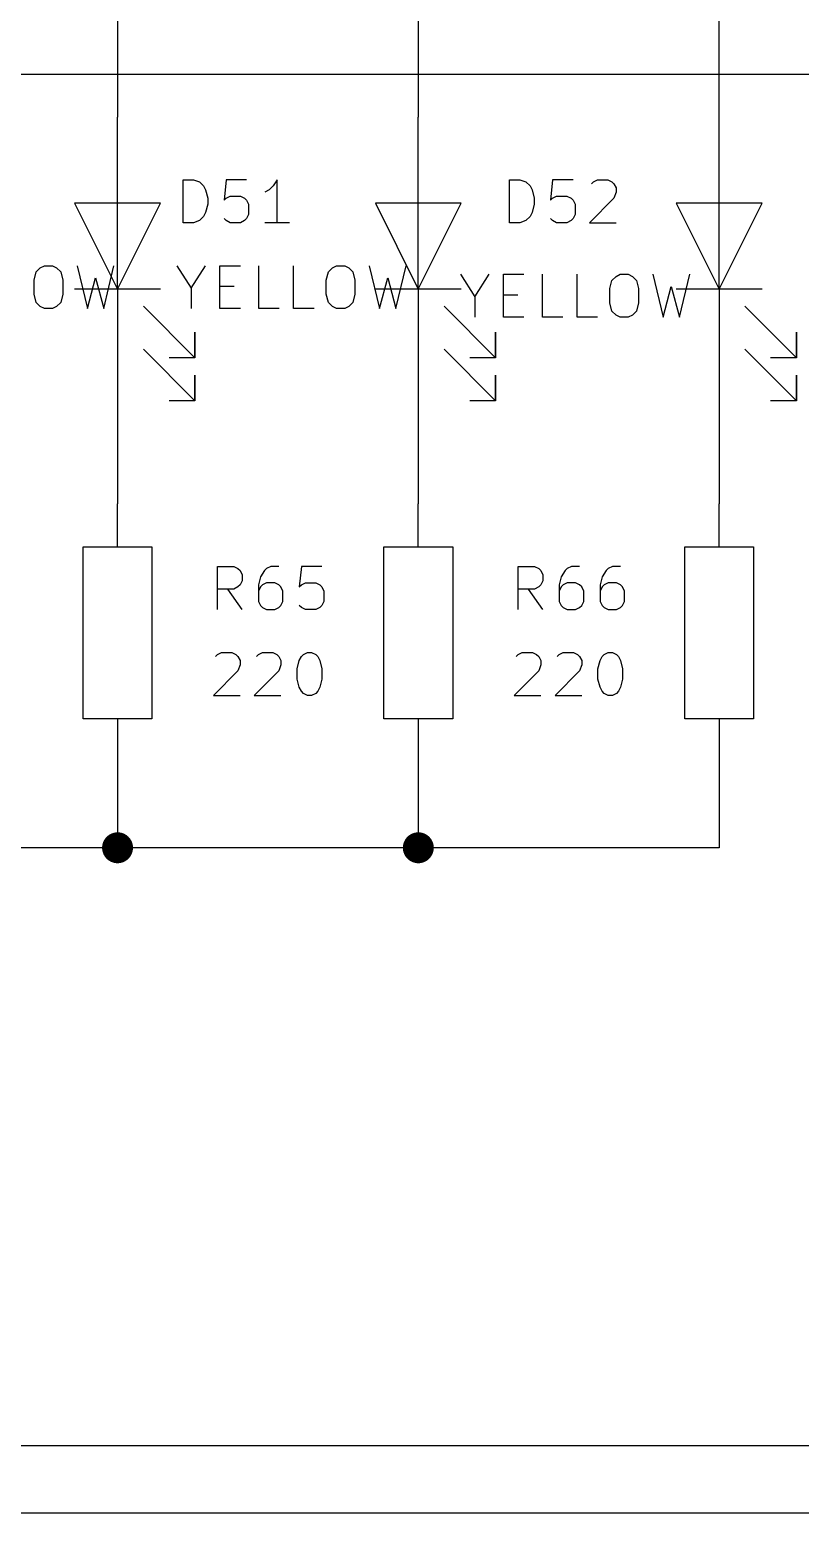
# Model space of a CAD drawing. Extents: x 0.4 to 11.3, y -7.9 to -0.4.
# Drawn here: x 5.398 to 6.295, y -7.874 to -6.148 of the extents above; entities that cross this region are included whole.
import ezdxf

# ---------------------------------------------------------------- set-up
doc = ezdxf.new("R2010")
doc.units = 0
doc.header["$MEASUREMENT"] = 0
for name, color, linetype in [('CYAN2', 4, 'CONTINUOUS'), ('GREEN3', 91, 'CONTINUOUS'), ('RED2', 1, 'CONTINUOUS')]:
    doc.layers.add(name, color=color, linetype=linetype)

msp = doc.modelspace()

# ---------------------------------------------------------------- linework, layer by layer
at = {"layer": 'CYAN2', "linetype": 'CONTINUOUS'}
for p, q in [((5.5763, -6.3728), (5.5763, -6.3228)), ((5.5763, -6.3228), (5.5882, -6.3228)), ((5.5763, -6.3728), (5.5763, -6.3228)), ((5.5763, -6.3228), (5.5882, -6.3228)), ((5.5882, -6.3228), (5.5953, -6.3252)), ((5.5882, -6.3228), (5.5953, -6.3252)), ((5.5953, -6.3252), (5.6001, -6.3299)), ((5.5953, -6.3252), (5.6001, -6.3299)), ((5.6001, -6.3299), (5.6025, -6.3347)), ((5.6001, -6.3299), (5.6025, -6.3347)), ((5.6263, -6.3228), (5.6239, -6.3466)), ((5.6263, -6.3228), (5.6239, -6.3466)), ((5.6501, -6.3228), (5.6263, -6.3228)), ((5.6501, -6.3228), (5.6263, -6.3228)), ((5.681, -6.3299), (5.6763, -6.3347)), ((5.681, -6.3299), (5.6763, -6.3347)), ((5.6858, -6.3228), (5.681, -6.3299)), ((5.6858, -6.3228), (5.681, -6.3299)), ((5.6858, -6.3728), (5.6858, -6.3228)), ((5.6858, -6.3728), (5.6858, -6.3228)), ((5.9563, -6.3728), (5.9563, -6.3228)), ((5.9563, -6.3228), (5.9682, -6.3228)), ((5.9563, -6.3728), (5.9563, -6.3228)), ((5.9563, -6.3228), (5.9682, -6.3228)), ((5.9682, -6.3228), (5.9753, -6.3252)), ((5.9682, -6.3228), (5.9753, -6.3252)), ((5.9753, -6.3252), (5.9801, -6.3299)), ((5.9753, -6.3252), (5.9801, -6.3299)), ((5.9801, -6.3299), (5.9825, -6.3347)), ((5.9801, -6.3299), (5.9825, -6.3347)), ((6.0063, -6.3228), (6.0039, -6.3466)), ((6.0063, -6.3228), (6.0039, -6.3466)), ((6.0301, -6.3228), (6.0063, -6.3228)), ((6.0301, -6.3228), (6.0063, -6.3228)), ((6.0515, -6.3276), (6.0539, -6.3252)), ((6.0515, -6.3276), (6.0539, -6.3252)), ((6.0539, -6.3252), (6.0587, -6.3228)), ((6.0539, -6.3252), (6.0587, -6.3228)), ((6.0587, -6.3228), (6.0706, -6.3228)), ((6.0587, -6.3228), (6.0706, -6.3228)), ((6.0706, -6.3228), (6.0753, -6.3252)), ((6.0706, -6.3228), (6.0753, -6.3252)), ((6.0753, -6.3252), (6.0777, -6.3276)), ((6.0753, -6.3252), (6.0777, -6.3276)), ((6.0777, -6.3276), (6.0801, -6.3323)), ((6.0777, -6.3276), (6.0801, -6.3323)), ((6.0801, -6.3323), (6.0801, -6.3371)), ((6.0801, -6.3323), (6.0801, -6.3371)), ((5.6025, -6.3347), (5.6049, -6.3442)), ((5.6025, -6.3347), (5.6049, -6.3442)), ((5.6049, -6.3514), (5.6025, -6.3609)), ((5.6049, -6.3514), (5.6025, -6.3609)), ((5.6049, -6.3442), (5.6049, -6.3514)), ((5.6049, -6.3442), (5.6049, -6.3514)), ((5.6239, -6.3466), (5.6263, -6.3442)), ((5.6239, -6.3466), (5.6263, -6.3442)), ((5.6263, -6.3442), (5.631, -6.3418)), ((5.6263, -6.3442), (5.631, -6.3418)), ((5.631, -6.3418), (5.6429, -6.3418)), ((5.631, -6.3418), (5.6429, -6.3418)), ((5.6429, -6.3418), (5.6477, -6.3442)), ((5.6429, -6.3418), (5.6477, -6.3442)), ((5.6477, -6.3442), (5.6501, -6.3466)), ((5.6477, -6.3442), (5.6501, -6.3466)), ((5.6501, -6.3466), (5.6525, -6.3514)), ((5.6501, -6.3466), (5.6525, -6.3514)), ((5.6525, -6.3514), (5.6525, -6.3633)), ((5.6525, -6.3514), (5.6525, -6.3633)), ((5.6763, -6.3347), (5.6715, -6.3371)), ((5.6763, -6.3347), (5.6715, -6.3371)), ((5.9825, -6.3347), (5.9849, -6.3442)), ((5.9825, -6.3347), (5.9849, -6.3442)), ((5.9849, -6.3514), (5.9825, -6.3609)), ((5.9849, -6.3514), (5.9825, -6.3609)), ((5.9849, -6.3442), (5.9849, -6.3514)), ((5.9849, -6.3442), (5.9849, -6.3514)), ((6.0039, -6.3466), (6.0063, -6.3442)), ((6.0039, -6.3466), (6.0063, -6.3442)), ((6.0063, -6.3442), (6.011, -6.3418)), ((6.0063, -6.3442), (6.011, -6.3418)), ((6.011, -6.3418), (6.0229, -6.3418)), ((6.011, -6.3418), (6.0229, -6.3418)), ((6.0229, -6.3418), (6.0277, -6.3442)), ((6.0229, -6.3418), (6.0277, -6.3442)), ((6.0277, -6.3442), (6.0301, -6.3466)), ((6.0277, -6.3442), (6.0301, -6.3466)), ((6.0301, -6.3466), (6.0325, -6.3514)), ((6.0301, -6.3466), (6.0325, -6.3514)), ((6.0325, -6.3514), (6.0325, -6.3633)), ((6.0325, -6.3514), (6.0325, -6.3633)), ((6.0777, -6.3442), (6.0491, -6.3728)), ((6.0777, -6.3442), (6.0491, -6.3728)), ((6.0801, -6.3371), (6.0777, -6.3442)), ((6.0801, -6.3371), (6.0777, -6.3442)), ((5.6001, -6.3657), (5.5953, -6.3704)), ((5.6001, -6.3657), (5.5953, -6.3704)), ((5.6025, -6.3609), (5.6001, -6.3657)), ((5.6025, -6.3609), (5.6001, -6.3657)), ((5.6263, -6.3704), (5.6239, -6.368)), ((5.6263, -6.3704), (5.6239, -6.368)), ((5.6501, -6.368), (5.6477, -6.3704)), ((5.6501, -6.368), (5.6477, -6.3704)), ((5.6525, -6.3633), (5.6501, -6.368)), ((5.6525, -6.3633), (5.6501, -6.368)), ((5.9801, -6.3657), (5.9753, -6.3704)), ((5.9801, -6.3657), (5.9753, -6.3704)), ((5.9825, -6.3609), (5.9801, -6.3657)), ((5.9825, -6.3609), (5.9801, -6.3657)), ((6.0063, -6.3704), (6.0039, -6.368)), ((6.0063, -6.3704), (6.0039, -6.368)), ((6.0301, -6.368), (6.0277, -6.3704)), ((6.0301, -6.368), (6.0277, -6.3704)), ((6.0325, -6.3633), (6.0301, -6.368)), ((6.0325, -6.3633), (6.0301, -6.368)), ((5.5882, -6.3728), (5.5763, -6.3728)), ((5.5882, -6.3728), (5.5763, -6.3728)), ((5.5953, -6.3704), (5.5882, -6.3728)), ((5.5953, -6.3704), (5.5882, -6.3728)), ((5.631, -6.3728), (5.6263, -6.3704)), ((5.631, -6.3728), (5.6263, -6.3704)), ((5.6429, -6.3728), (5.631, -6.3728)), ((5.6429, -6.3728), (5.631, -6.3728)), ((5.6477, -6.3704), (5.6429, -6.3728)), ((5.6477, -6.3704), (5.6429, -6.3728)), ((5.7001, -6.3728), (5.6715, -6.3728)), ((5.7001, -6.3728), (5.6715, -6.3728)), ((5.9682, -6.3728), (5.9563, -6.3728)), ((5.9682, -6.3728), (5.9563, -6.3728)), ((5.9753, -6.3704), (5.9682, -6.3728)), ((5.9753, -6.3704), (5.9682, -6.3728)), ((6.011, -6.3728), (6.0063, -6.3704)), ((6.011, -6.3728), (6.0063, -6.3704)), ((6.0229, -6.3728), (6.011, -6.3728)), ((6.0229, -6.3728), (6.011, -6.3728)), ((6.0277, -6.3704), (6.0229, -6.3728)), ((6.0277, -6.3704), (6.0229, -6.3728)), ((6.0491, -6.3728), (6.0801, -6.3728)), ((6.0491, -6.3728), (6.0801, -6.3728)), ((5.4029, -6.4395), (5.4053, -6.4299)), ((5.4029, -6.4395), (5.4053, -6.4299)), ((5.4053, -6.4299), (5.4101, -6.4252)), ((5.4053, -6.4299), (5.4101, -6.4252)), ((5.4101, -6.4252), (5.4149, -6.4228)), ((5.4101, -6.4252), (5.4149, -6.4228)), ((5.4149, -6.4228), (5.4244, -6.4228)), ((5.4149, -6.4228), (5.4244, -6.4228)), ((5.4244, -6.4228), (5.4291, -6.4252)), ((5.4244, -6.4228), (5.4291, -6.4252)), ((5.4291, -6.4252), (5.4339, -6.4299)), ((5.4291, -6.4252), (5.4339, -6.4299)), ((5.4339, -6.4299), (5.4363, -6.4395)), ((5.4339, -6.4299), (5.4363, -6.4395)), ((5.4529, -6.4228), (5.4649, -6.4728)), ((5.4529, -6.4228), (5.4649, -6.4728)), ((5.4649, -6.4728), (5.4744, -6.4371)), ((5.4649, -6.4728), (5.4744, -6.4371)), ((5.4744, -6.4371), (5.4839, -6.4728)), ((5.4744, -6.4371), (5.4839, -6.4728)), ((5.4839, -6.4728), (5.4958, -6.4228)), ((5.4839, -6.4728), (5.4958, -6.4228)), ((5.5691, -6.4228), (5.5858, -6.449)), ((5.5691, -6.4228), (5.5858, -6.449)), ((5.5858, -6.449), (5.6025, -6.4228)), ((5.5858, -6.449), (5.6025, -6.4228)), ((5.6191, -6.4728), (5.6191, -6.4228)), ((5.6191, -6.4228), (5.6429, -6.4228)), ((5.6191, -6.4728), (5.6191, -6.4228)), ((5.6191, -6.4228), (5.6429, -6.4228)), ((5.6644, -6.4728), (5.6644, -6.4228)), ((5.6644, -6.4728), (5.6644, -6.4228)), ((5.7049, -6.4728), (5.7049, -6.4228)), ((5.7049, -6.4728), (5.7049, -6.4228)), ((5.7429, -6.4395), (5.7453, -6.4299)), ((5.7429, -6.4395), (5.7453, -6.4299)), ((5.7453, -6.4299), (5.7501, -6.4252)), ((5.7453, -6.4299), (5.7501, -6.4252)), ((5.7501, -6.4252), (5.7549, -6.4228)), ((5.7501, -6.4252), (5.7549, -6.4228)), ((5.7549, -6.4228), (5.7644, -6.4228)), ((5.7549, -6.4228), (5.7644, -6.4228)), ((5.7644, -6.4228), (5.7691, -6.4252)), ((5.7644, -6.4228), (5.7691, -6.4252)), ((5.7691, -6.4252), (5.7739, -6.4299)), ((5.7691, -6.4252), (5.7739, -6.4299)), ((5.7739, -6.4299), (5.7763, -6.4395)), ((5.7739, -6.4299), (5.7763, -6.4395)), ((5.7929, -6.4228), (5.8049, -6.4728)), ((5.7929, -6.4228), (5.8049, -6.4728)), ((5.8049, -6.4728), (5.8144, -6.4371)), ((5.8049, -6.4728), (5.8144, -6.4371)), ((5.8144, -6.4371), (5.8239, -6.4728)), ((5.8144, -6.4371), (5.8239, -6.4728)), ((5.8239, -6.4728), (5.8358, -6.4228)), ((5.8239, -6.4728), (5.8358, -6.4228)), ((5.8991, -6.4328), (5.9158, -6.459)), ((5.8991, -6.4328), (5.9158, -6.459)), ((5.9158, -6.459), (5.9325, -6.4328)), ((5.9158, -6.459), (5.9325, -6.4328)), ((5.9491, -6.4828), (5.9491, -6.4328)), ((5.9491, -6.4328), (5.9729, -6.4328)), ((5.9491, -6.4828), (5.9491, -6.4328)), ((5.9491, -6.4328), (5.9729, -6.4328)), ((5.9944, -6.4828), (5.9944, -6.4328)), ((5.9944, -6.4828), (5.9944, -6.4328)), ((6.0349, -6.4828), (6.0349, -6.4328)), ((6.0349, -6.4828), (6.0349, -6.4328)), ((6.0753, -6.4399), (6.0801, -6.4352)), ((6.0753, -6.4399), (6.0801, -6.4352)), ((6.0801, -6.4352), (6.0849, -6.4328)), ((6.0801, -6.4352), (6.0849, -6.4328)), ((6.0849, -6.4328), (6.0944, -6.4328)), ((6.0849, -6.4328), (6.0944, -6.4328)), ((6.0944, -6.4328), (6.0991, -6.4352)), ((6.0944, -6.4328), (6.0991, -6.4352)), ((6.0991, -6.4352), (6.1039, -6.4399)), ((6.0991, -6.4352), (6.1039, -6.4399)), ((6.1229, -6.4328), (6.1349, -6.4828)), ((6.1229, -6.4328), (6.1349, -6.4828)), ((6.1539, -6.4828), (6.1658, -6.4328)), ((6.1539, -6.4828), (6.1658, -6.4328)), ((5.4029, -6.4561), (5.4029, -6.4395)), ((5.4029, -6.4561), (5.4029, -6.4395)), ((5.4363, -6.4395), (5.4363, -6.4561)), ((5.4363, -6.4395), (5.4363, -6.4561)), ((5.5858, -6.449), (5.5858, -6.4728)), ((5.5858, -6.449), (5.5858, -6.4728)), ((5.6191, -6.4466), (5.6358, -6.4466)), ((5.6191, -6.4466), (5.6358, -6.4466)), ((5.7429, -6.4561), (5.7429, -6.4395)), ((5.7429, -6.4561), (5.7429, -6.4395)), ((5.7763, -6.4395), (5.7763, -6.4561)), ((5.7763, -6.4395), (5.7763, -6.4561)), ((6.0729, -6.4495), (6.0753, -6.4399)), ((6.0729, -6.4495), (6.0753, -6.4399)), ((6.0729, -6.4661), (6.0729, -6.4495)), ((6.0729, -6.4661), (6.0729, -6.4495)), ((6.1039, -6.4399), (6.1063, -6.4495)), ((6.1039, -6.4399), (6.1063, -6.4495)), ((6.1063, -6.4495), (6.1063, -6.4661)), ((6.1063, -6.4495), (6.1063, -6.4661)), ((6.1349, -6.4828), (6.1444, -6.4471)), ((6.1349, -6.4828), (6.1444, -6.4471)), ((6.1444, -6.4471), (6.1539, -6.4828)), ((6.1444, -6.4471), (6.1539, -6.4828)), ((5.4053, -6.4657), (5.4029, -6.4561)), ((5.4053, -6.4657), (5.4029, -6.4561)), ((5.4101, -6.4704), (5.4053, -6.4657)), ((5.4101, -6.4704), (5.4053, -6.4657)), ((5.4149, -6.4728), (5.4101, -6.4704)), ((5.4149, -6.4728), (5.4101, -6.4704)), ((5.4291, -6.4704), (5.4244, -6.4728)), ((5.4291, -6.4704), (5.4244, -6.4728)), ((5.4339, -6.4657), (5.4291, -6.4704)), ((5.4339, -6.4657), (5.4291, -6.4704)), ((5.4363, -6.4561), (5.4339, -6.4657)), ((5.4363, -6.4561), (5.4339, -6.4657)), ((5.7453, -6.4657), (5.7429, -6.4561)), ((5.7453, -6.4657), (5.7429, -6.4561)), ((5.7501, -6.4704), (5.7453, -6.4657)), ((5.7501, -6.4704), (5.7453, -6.4657)), ((5.7549, -6.4728), (5.7501, -6.4704)), ((5.7549, -6.4728), (5.7501, -6.4704)), ((5.7691, -6.4704), (5.7644, -6.4728)), ((5.7691, -6.4704), (5.7644, -6.4728)), ((5.7739, -6.4657), (5.7691, -6.4704)), ((5.7739, -6.4657), (5.7691, -6.4704)), ((5.7763, -6.4561), (5.7739, -6.4657)), ((5.7763, -6.4561), (5.7739, -6.4657)), ((5.9158, -6.459), (5.9158, -6.4828)), ((5.9158, -6.459), (5.9158, -6.4828)), ((5.9491, -6.4566), (5.9658, -6.4566)), ((5.9491, -6.4566), (5.9658, -6.4566)), ((6.0753, -6.4757), (6.0729, -6.4661)), ((6.0753, -6.4757), (6.0729, -6.4661)), ((6.1063, -6.4661), (6.1039, -6.4757)), ((6.1063, -6.4661), (6.1039, -6.4757)), ((5.4244, -6.4728), (5.4149, -6.4728)), ((5.4244, -6.4728), (5.4149, -6.4728)), ((5.6429, -6.4728), (5.6191, -6.4728)), ((5.6429, -6.4728), (5.6191, -6.4728)), ((5.6882, -6.4728), (5.6644, -6.4728)), ((5.6882, -6.4728), (5.6644, -6.4728)), ((5.7287, -6.4728), (5.7049, -6.4728)), ((5.7287, -6.4728), (5.7049, -6.4728)), ((5.7644, -6.4728), (5.7549, -6.4728)), ((5.7644, -6.4728), (5.7549, -6.4728)), ((5.9729, -6.4828), (5.9491, -6.4828)), ((5.9729, -6.4828), (5.9491, -6.4828)), ((6.0182, -6.4828), (5.9944, -6.4828)), ((6.0182, -6.4828), (5.9944, -6.4828)), ((6.0587, -6.4828), (6.0349, -6.4828)), ((6.0587, -6.4828), (6.0349, -6.4828)), ((6.0801, -6.4804), (6.0753, -6.4757)), ((6.0801, -6.4804), (6.0753, -6.4757)), ((6.0849, -6.4828), (6.0801, -6.4804)), ((6.0849, -6.4828), (6.0801, -6.4804)), ((6.0944, -6.4828), (6.0849, -6.4828)), ((6.0944, -6.4828), (6.0849, -6.4828)), ((6.0991, -6.4804), (6.0944, -6.4828)), ((6.0991, -6.4804), (6.0944, -6.4828)), ((6.1039, -6.4757), (6.0991, -6.4804)), ((6.1039, -6.4757), (6.0991, -6.4804)), ((5.6163, -6.8228), (5.6163, -6.7728)), ((5.6163, -6.7728), (5.6353, -6.7728)), ((5.6353, -6.7728), (5.6401, -6.7752)), ((5.6401, -6.7752), (5.6425, -6.7776)), ((5.6425, -6.7776), (5.6449, -6.7823)), ((5.6449, -6.7823), (5.6449, -6.7895)), ((5.671, -6.7776), (5.6663, -6.7847)), ((5.6734, -6.7752), (5.671, -6.7776)), ((5.6782, -6.7728), (5.6734, -6.7752)), ((5.6877, -6.7728), (5.6782, -6.7728)), ((5.7139, -6.7728), (5.7115, -6.7966)), ((5.7377, -6.7728), (5.7139, -6.7728)), ((5.9663, -6.8228), (5.9663, -6.7728)), ((5.9663, -6.7728), (5.9853, -6.7728)), ((5.9853, -6.7728), (5.9901, -6.7752)), ((5.9901, -6.7752), (5.9925, -6.7776)), ((5.9925, -6.7776), (5.9949, -6.7823)), ((5.9949, -6.7823), (5.9949, -6.7895)), ((6.021, -6.7776), (6.0163, -6.7847)), ((6.0234, -6.7752), (6.021, -6.7776)), ((6.0282, -6.7728), (6.0234, -6.7752)), ((6.0377, -6.7728), (6.0282, -6.7728)), ((6.0687, -6.7776), (6.0639, -6.7847)), ((6.071, -6.7752), (6.0687, -6.7776)), ((6.0758, -6.7728), (6.071, -6.7752)), ((6.0853, -6.7728), (6.0758, -6.7728)), ((5.6353, -6.799), (5.6163, -6.799)), ((5.6449, -6.8228), (5.6282, -6.799)), ((5.6401, -6.7966), (5.6353, -6.799)), ((5.6425, -6.7942), (5.6401, -6.7966)), ((5.6449, -6.7895), (5.6425, -6.7942)), ((5.6663, -6.7847), (5.6639, -6.7942)), ((5.6639, -6.7942), (5.6639, -6.8133)), ((5.6663, -6.7966), (5.6639, -6.8014)), ((5.6687, -6.7942), (5.6663, -6.7966)), ((5.6734, -6.7918), (5.6687, -6.7942)), ((5.6829, -6.7918), (5.6734, -6.7918)), ((5.6877, -6.7942), (5.6829, -6.7918)), ((5.6901, -6.7966), (5.6877, -6.7942)), ((5.6925, -6.8014), (5.6901, -6.7966)), ((5.7115, -6.7966), (5.7139, -6.7942)), ((5.7139, -6.7942), (5.7187, -6.7918)), ((5.7187, -6.7918), (5.7306, -6.7918)), ((5.7306, -6.7918), (5.7353, -6.7942)), ((5.7353, -6.7942), (5.7377, -6.7966)), ((5.7377, -6.7966), (5.7401, -6.8014)), ((5.9853, -6.799), (5.9663, -6.799)), ((5.9949, -6.8228), (5.9782, -6.799)), ((5.9901, -6.7966), (5.9853, -6.799)), ((5.9925, -6.7942), (5.9901, -6.7966)), ((5.9949, -6.7895), (5.9925, -6.7942)), ((6.0163, -6.7847), (6.0139, -6.7942)), ((6.0139, -6.7942), (6.0139, -6.8133)), ((6.0163, -6.7966), (6.0139, -6.8014)), ((6.0187, -6.7942), (6.0163, -6.7966)), ((6.0234, -6.7918), (6.0187, -6.7942)), ((6.0329, -6.7918), (6.0234, -6.7918)), ((6.0377, -6.7942), (6.0329, -6.7918)), ((6.0401, -6.7966), (6.0377, -6.7942)), ((6.0425, -6.8014), (6.0401, -6.7966)), ((6.0639, -6.7847), (6.0615, -6.7942)), ((6.0615, -6.7942), (6.0615, -6.8133)), ((6.0639, -6.7966), (6.0615, -6.8014)), ((6.0663, -6.7942), (6.0639, -6.7966)), ((6.071, -6.7918), (6.0663, -6.7942)), ((6.0806, -6.7918), (6.071, -6.7918)), ((6.0853, -6.7942), (6.0806, -6.7918)), ((6.0877, -6.7966), (6.0853, -6.7942)), ((6.0901, -6.8014), (6.0877, -6.7966)), ((5.6639, -6.8133), (5.6663, -6.818)), ((5.6901, -6.818), (5.6925, -6.8133)), ((5.6925, -6.8133), (5.6925, -6.8014)), ((5.7401, -6.8133), (5.7377, -6.818)), ((5.7401, -6.8014), (5.7401, -6.8133)), ((6.0139, -6.8133), (6.0163, -6.818)), ((6.0401, -6.818), (6.0425, -6.8133)), ((6.0425, -6.8133), (6.0425, -6.8014)), ((6.0615, -6.8133), (6.0639, -6.818)), ((6.0877, -6.818), (6.0901, -6.8133)), ((6.0901, -6.8133), (6.0901, -6.8014)), ((5.6663, -6.818), (5.6687, -6.8204)), ((5.6687, -6.8204), (5.6734, -6.8228)), ((5.6734, -6.8228), (5.6829, -6.8228)), ((5.6829, -6.8228), (5.6877, -6.8204)), ((5.6877, -6.8204), (5.6901, -6.818)), ((5.7139, -6.8204), (5.7115, -6.818)), ((5.7187, -6.8228), (5.7139, -6.8204)), ((5.7306, -6.8228), (5.7187, -6.8228)), ((5.7353, -6.8204), (5.7306, -6.8228)), ((5.7377, -6.818), (5.7353, -6.8204)), ((6.0163, -6.818), (6.0187, -6.8204)), ((6.0187, -6.8204), (6.0234, -6.8228)), ((6.0234, -6.8228), (6.0329, -6.8228)), ((6.0329, -6.8228), (6.0377, -6.8204)), ((6.0377, -6.8204), (6.0401, -6.818)), ((6.0639, -6.818), (6.0663, -6.8204)), ((6.0663, -6.8204), (6.071, -6.8228)), ((6.071, -6.8228), (6.0806, -6.8228)), ((6.0806, -6.8228), (6.0853, -6.8204)), ((6.0853, -6.8204), (6.0877, -6.818)), ((5.6139, -6.8776), (5.6163, -6.8752)), ((5.6163, -6.8752), (5.621, -6.8728)), ((5.621, -6.8728), (5.6329, -6.8728)), ((5.6329, -6.8728), (5.6377, -6.8752)), ((5.6377, -6.8752), (5.6401, -6.8776)), ((5.6401, -6.8776), (5.6425, -6.8823)), ((5.6425, -6.8823), (5.6425, -6.8871)), ((5.6615, -6.8776), (5.6639, -6.8752)), ((5.6639, -6.8752), (5.6687, -6.8728)), ((5.6687, -6.8728), (5.6806, -6.8728)), ((5.6806, -6.8728), (5.6853, -6.8752)), ((5.6853, -6.8752), (5.6877, -6.8776)), ((5.6877, -6.8776), (5.6901, -6.8823)), ((5.6901, -6.8823), (5.6901, -6.8871)), ((5.7091, -6.8918), (5.7115, -6.8823)), ((5.7115, -6.8823), (5.7139, -6.8776)), ((5.7139, -6.8776), (5.7163, -6.8752)), ((5.7163, -6.8752), (5.721, -6.8728)), ((5.721, -6.8728), (5.7258, -6.8728)), ((5.7258, -6.8728), (5.7306, -6.8752)), ((5.7306, -6.8752), (5.7329, -6.8776)), ((5.7329, -6.8776), (5.7353, -6.8823)), ((5.7353, -6.8823), (5.7377, -6.8918)), ((5.9639, -6.8776), (5.9663, -6.8752)), ((5.9663, -6.8752), (5.971, -6.8728)), ((5.971, -6.8728), (5.9829, -6.8728)), ((5.9829, -6.8728), (5.9877, -6.8752)), ((5.9877, -6.8752), (5.9901, -6.8776)), ((5.9901, -6.8776), (5.9925, -6.8823)), ((5.9925, -6.8823), (5.9925, -6.8871)), ((6.0115, -6.8776), (6.0139, -6.8752)), ((6.0139, -6.8752), (6.0187, -6.8728)), ((6.0187, -6.8728), (6.0306, -6.8728)), ((6.0306, -6.8728), (6.0353, -6.8752)), ((6.0353, -6.8752), (6.0377, -6.8776)), ((6.0377, -6.8776), (6.0401, -6.8823)), ((6.0401, -6.8823), (6.0401, -6.8871)), ((6.0591, -6.8918), (6.0615, -6.8823)), ((6.0615, -6.8823), (6.0639, -6.8776)), ((6.0639, -6.8776), (6.0663, -6.8752)), ((6.0663, -6.8752), (6.071, -6.8728)), ((6.071, -6.8728), (6.0758, -6.8728)), ((6.0758, -6.8728), (6.0806, -6.8752)), ((6.0806, -6.8752), (6.0829, -6.8776)), ((6.0829, -6.8776), (6.0853, -6.8823)), ((6.0853, -6.8823), (6.0877, -6.8918)), ((5.6401, -6.8942), (5.6115, -6.9228)), ((5.6425, -6.8871), (5.6401, -6.8942)), ((5.6877, -6.8942), (5.6591, -6.9228)), ((5.6901, -6.8871), (5.6877, -6.8942)), ((5.7091, -6.9038), (5.7091, -6.8918)), ((5.7115, -6.9133), (5.7091, -6.9038)), ((5.7377, -6.9038), (5.7353, -6.9133)), ((5.7377, -6.8918), (5.7377, -6.9038)), ((5.9901, -6.8942), (5.9615, -6.9228)), ((5.9925, -6.8871), (5.9901, -6.8942)), ((6.0377, -6.8942), (6.0091, -6.9228)), ((6.0401, -6.8871), (6.0377, -6.8942)), ((6.0591, -6.9038), (6.0591, -6.8918)), ((6.0615, -6.9133), (6.0591, -6.9038)), ((6.0877, -6.9038), (6.0853, -6.9133)), ((6.0877, -6.8918), (6.0877, -6.9038)), ((5.7139, -6.918), (5.7115, -6.9133)), ((5.7163, -6.9204), (5.7139, -6.918)), ((5.721, -6.9228), (5.7163, -6.9204)), ((5.7306, -6.9204), (5.7258, -6.9228)), ((5.7329, -6.918), (5.7306, -6.9204)), ((5.7353, -6.9133), (5.7329, -6.918)), ((6.0639, -6.918), (6.0615, -6.9133)), ((6.0663, -6.9204), (6.0639, -6.918)), ((6.071, -6.9228), (6.0663, -6.9204)), ((6.0806, -6.9204), (6.0758, -6.9228)), ((6.0829, -6.918), (6.0806, -6.9204)), ((6.0853, -6.9133), (6.0829, -6.918)), ((5.6115, -6.9228), (5.6425, -6.9228)), ((5.6591, -6.9228), (5.6901, -6.9228)), ((5.7258, -6.9228), (5.721, -6.9228)), ((5.9615, -6.9228), (5.9925, -6.9228)), ((6.0091, -6.9228), (6.0401, -6.9228)), ((6.0758, -6.9228), (6.071, -6.9228))]:
    msp.add_line(p, q, dxfattribs=at)
at = {"layer": 'GREEN3', "linetype": 'CONTINUOUS'}
for p, q in [((6.2, -6.25), (6.2, -4.85)), ((5.85, -4.95), (5.85, -6.25)), ((5.5, -5.05), (5.5, -6.25)), ((3.9, -6.2), (6.95, -6.2)), ((5.5, -6.55), (5.5, -6.7)), ((5.85, -6.55), (5.85, -6.7)), ((6.2, -6.55), (6.2, -6.7)), ((5.5, -7), (5.5, -7.1)), ((5.85, -7), (5.85, -7.1)), ((6.2, -7), (6.2, -7.1)), ((5.5, -7.1), (5.15, -7.1)), ((5.85, -7.1), (5.5, -7.1)), ((6.2, -7.1), (5.85, -7.1))]:
    msp.add_line(p, q, dxfattribs=at)
at = {"layer": 'GREEN3', "const_width": 0.018}
for points in [[(5.491, -7.1, 1), (5.509, -7.1, 1)], [(5.841, -7.1, 1), (5.859, -7.1, 1)]]:
    msp.add_lwpolyline(points, format="xyb", close=True, dxfattribs=at)
at = {"layer": 'RED2', "linetype": 'CONTINUOUS'}
for p, q in [((5.5, -6.35), (5.5, -6.25)), ((5.5, -6.35), (5.5, -6.25)), ((5.85, -6.35), (5.85, -6.25)), ((5.85, -6.35), (5.85, -6.25)), ((6.2, -6.35), (6.2, -6.25)), ((6.2, -6.35), (6.2, -6.25)), ((5.55, -6.35), (5.45, -6.35)), ((5.45, -6.35), (5.5, -6.45)), ((5.5, -6.45), (5.5, -6.35)), ((5.5, -6.45), (5.55, -6.35)), ((5.9, -6.35), (5.8, -6.35)), ((5.8, -6.35), (5.85, -6.45)), ((5.85, -6.45), (5.85, -6.35)), ((5.85, -6.45), (5.9, -6.35)), ((6.25, -6.35), (6.15, -6.35)), ((6.15, -6.35), (6.2, -6.45)), ((6.2, -6.45), (6.2, -6.35)), ((6.2, -6.45), (6.25, -6.35)), ((5.55, -6.45), (5.45, -6.45)), ((5.5, -6.45), (5.5, -6.55)), ((5.5, -6.45), (5.5, -6.55)), ((5.9, -6.45), (5.8, -6.45)), ((5.85, -6.45), (5.85, -6.55)), ((5.85, -6.45), (5.85, -6.55)), ((6.25, -6.45), (6.15, -6.45)), ((6.2, -6.45), (6.2, -6.55)), ((6.2, -6.45), (6.2, -6.55)), ((5.53, -6.47), (5.59, -6.53)), ((5.88, -6.47), (5.94, -6.53)), ((6.23, -6.47), (6.29, -6.53)), ((5.59, -6.53), (5.59, -6.5)), ((5.59, -6.5), (5.59, -6.53)), ((5.94, -6.53), (5.94, -6.5)), ((5.94, -6.5), (5.94, -6.53)), ((6.29, -6.53), (6.29, -6.5)), ((6.29, -6.5), (6.29, -6.53)), ((5.53, -6.52), (5.59, -6.58)), ((5.88, -6.52), (5.94, -6.58)), ((6.23, -6.52), (6.29, -6.58)), ((5.59, -6.53), (5.56, -6.53)), ((5.94, -6.53), (5.91, -6.53)), ((6.29, -6.53), (6.26, -6.53)), ((5.59, -6.58), (5.59, -6.55)), ((5.59, -6.55), (5.59, -6.58)), ((5.94, -6.58), (5.94, -6.55)), ((5.94, -6.55), (5.94, -6.58)), ((6.29, -6.58), (6.29, -6.55)), ((6.29, -6.55), (6.29, -6.58)), ((5.59, -6.58), (5.56, -6.58)), ((5.94, -6.58), (5.91, -6.58)), ((6.29, -6.58), (6.26, -6.58)), ((5.5, -6.75), (5.5, -6.7)), ((5.85, -6.75), (5.85, -6.7)), ((6.2, -6.75), (6.2, -6.7)), ((5.46, -6.95), (5.46, -6.75)), ((5.46, -6.75), (5.54, -6.75)), ((5.54, -6.75), (5.54, -6.95)), ((5.81, -6.95), (5.81, -6.75)), ((5.81, -6.75), (5.89, -6.75)), ((5.89, -6.75), (5.89, -6.95)), ((6.16, -6.95), (6.16, -6.75)), ((6.16, -6.75), (6.24, -6.75)), ((6.24, -6.75), (6.24, -6.95)), ((5.54, -6.95), (5.46, -6.95)), ((5.5, -6.95), (5.5, -7)), ((5.89, -6.95), (5.81, -6.95)), ((5.85, -6.95), (5.85, -7)), ((6.24, -6.95), (6.16, -6.95)), ((6.2, -6.95), (6.2, -7)), ((11.2206, -7.7956), (0.4724, -7.7956)), ((11.2993, -7.8743), (0.3937, -7.8743))]:
    msp.add_line(p, q, dxfattribs=at)

doc.saveas('drawing.dxf')
